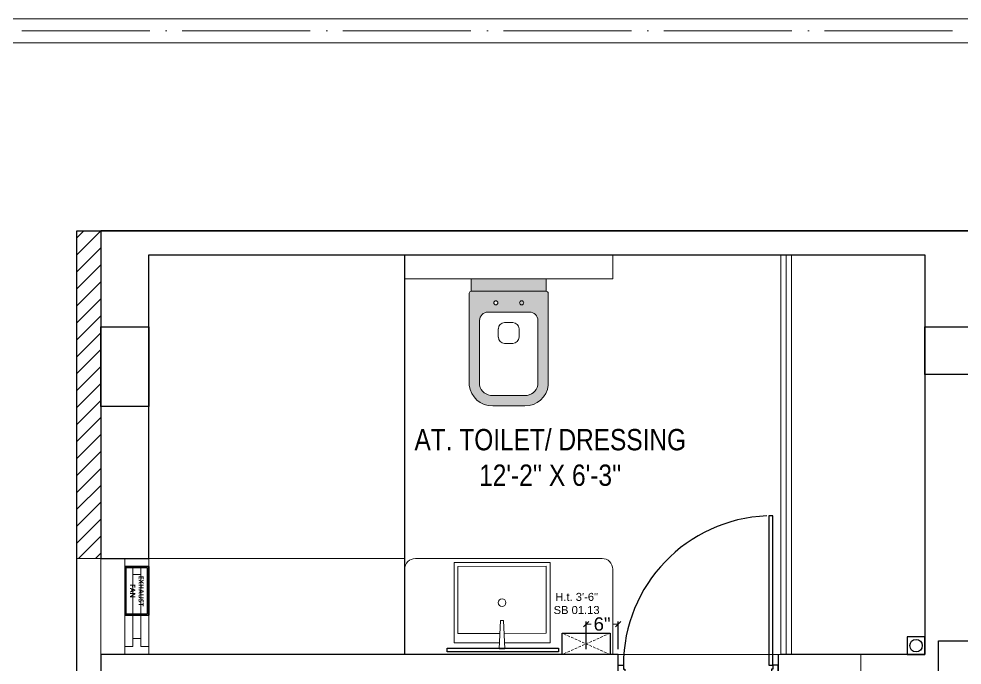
# Model space of a CAD drawing. Header units: millimetres. Extents: x 56222 to 3066687, y -650199 to -121287.
# Drawn here: x 130859.8 to 131036.7, y -182552.2 to -182430.9 of the extents above; entities that cross this region are included whole.
import ezdxf

# ---------------------------------------------------------------- set-up
doc = ezdxf.new("R2010")
doc.units = ezdxf.units.MM
doc.header["$MEASUREMENT"] = 0
doc.header["$PDMODE"] = 35
for name, pattern in [('ACAD_ISO04W100', [30, 24, -3, 0, -3]), ('DASHED', [0.75, 0.5, -0.25]), ('DASHED2', [0.375, 0.25, -0.125])]:
    doc.linetypes.add(name, pattern=pattern)
doc.layers.get('Defpoints').update_dxf_attribs({"color": 220})
doc.layers.add('AR DOOR', color=40, linetype='Continuous')
doc.layers.add('AR ELE-5', color=134, linetype='Continuous')
for name, color, linetype, lineweight in [('COLUMN', 1, 'Continuous', 30), ('dim05', 1, 'Continuous', 13), ('el', 7, 'Continuous', 20), ('ELEC-wires', 1, 'DASHED2', 13), ('Electrical', 84, 'Continuous', 30), ('FIRST FLOOR', 7, 'Continuous', 9), ('FIRST FLOOR ( DW_RAIL )', 7, 'Continuous', 9), ('FIRST FLOOR ( TEXT )', 7, 'Continuous', 9), ('FIRST FLOOR_( PLine )_', 251, 'Continuous', 30), ('FURNITURE', 32, 'Continuous', 9), ('GROUND FLOOR', 7, 'Continuous', 9), ('GROUND FLOOR  ( DIM )', 7, 'Continuous', 9), ('wall', 7, 'Continuous', 30), ('XX~SLAB ( BEAM )~ ( DIM )', 7, 'Continuous', 9)]:
    doc.layers.add(name, color=color, linetype=linetype, lineweight=lineweight)
doc.layers.add('XX~SLAB ( PLINE )', color=251, linetype='Continuous', plot=False)
doc.styles.add('Arial', font='arial.ttf')
doc.styles.add('KATHA', font='swissc.ttf')
doc.styles.get("Standard").update_dxf_attribs({"font": 'arial.ttf', "height": 6})
doc.dimstyles.new('ISO-25', dxfattribs={"dimtxt": 2.5, "dimasz": 1, "dimexe": 0.5, "dimexo": 1, "dimtad": 0, "dimdec": 1, "dimlunit": 4, "dimtxsty": 'Standard', "dimblk": 'OBLIQUE', "dimcen": 2.5, "dimclrd": 1, "dimclre": 1, "dimclrt": 5, "dimadec": 0, "dimazin": 0, "dimtfac": 1, "dimtdec": 1, "dimtmove": 0, "dimatfit": 3, "dimfxl": 1, "dimlwd": -1, "dimarcsym": 0})

# ---------------------------------------------------------------- blocks, each defined once
blk = doc.blocks.new('*U18')
for points in [[(0, 0), (0, 1120), (-30, 1120), (-30, 0)], [(40, 0), (0, 0), (0, -30), (-10, -30), (-10, -100), (40, -100)], [(-1160, 0), (-1120, 0), (-1120, -30), (-1110, -30), (-1110, -100), (-1160, -100)]]:
    blk.add_lwpolyline(points, close=True)
at = {"layer": 'AR ELE-5', "linetype": 'ByBlock', "ltscale": 15}
blk.add_arc((1.6, -0.7), 1121.6, 92.37301, 179.96526, dxfattribs=at)
blk = doc.blocks.new('A$C3EC62B37')
at = {"layer": 'FURNITURE', "lineweight": 30, "ltscale": 0.25, "true_color": 0xffffff}
h = blk.add_hatch(color=7, dxfattribs=at)
h.dxf.hatch_style = 1
h.paths.add_polyline_path([(-12.22, 0), (-12.22, 2.35), (-26.26, 2.35), (-26.26, 0)])
h.paths.add_polyline_path([(-26.26, 2.35), (-12.22, 2.35, 0.414214), (-11.83, 2.74), (-11.83, 19.96, 0.388639), (-16.24, 23.87), (-22.38, 23.87, 0.379499), (-26.65, 19.96), (-26.65, 2.74, 0.414214)])
h.paths.add_polyline_path([(-15.35, 6.26), (-23.13, 6.26, -0.414214), (-24.7, 7.83), (-24.7, 19.96, -0.349567), (-22.37, 21.91), (-16.24, 21.91, -0.364948), (-13.78, 19.96), (-13.78, 7.83, -0.414214)], flags=16)
h.paths.add_polyline_path([(-18.46, 8.22), (-20.02, 8.22, -0.414214), (-21.2, 9.39), (-21.2, 10.96, -0.414214), (-20.02, 12.13), (-18.46, 12.13, -0.414214), (-17.28, 10.96), (-17.28, 9.39, -0.414214)], flags=0)
h.paths.add_polyline_path([(-22.06, 4.53, -1), (-21.27, 4.53, -1)], flags=16)
at = {"layer": 'FURNITURE', "color": 0, "linetype": 'ByBlock', "lineweight": -2}
for p, q in [((-22.24, 23.87), (-16.24, 23.87)), ((-22.24, 21.91), (-16.24, 21.91)), ((-26.65, 2.74), (-26.65, 19.96)), ((-24.7, 7.83), (-24.7, 19.96)), ((-13.78, 7.83), (-13.78, 19.96)), ((-11.83, 2.74), (-11.83, 19.96)), ((-21.2, 9.39), (-21.2, 10.96)), ((-20.02, 12.13), (-18.46, 12.13)), ((-17.28, 9.39), (-17.28, 10.96)), ((-20.02, 8.22), (-18.46, 8.22)), ((-23.13, 6.26), (-15.35, 6.26)), ((-26.26, 2.35), (-12.22, 2.35)), ((-26.26, 2.35), (-26.26, 0)), ((-12.22, 2.35), (-12.22, 0)), ((-26.26, 0), (-12.22, 0)), ((-26.26, 0), (-12.22, 0))]:
    blk.add_line(p, q, dxfattribs=at)
for centre in [(-21.66, 4.53), (-16.81, 4.53)]:
    blk.add_circle(centre, 0.391, dxfattribs=at)
for centre, radius, start, end in [((-22.31, 19.5), 4.37, 89.0873, 174.0395), ((-16.17, 19.5), 4.37, 5.9605, 90.9127), ((-22.31, 19.48), 2.44, 88.437, 168.6348), ((-16.17, 19.48), 2.44, 11.3652, 91.563), ((-20.02, 10.96), 1.17, 90, 180), ((-18.46, 10.96), 1.17, 0, 90), ((-20.02, 9.39), 1.17, 180, 270), ((-18.46, 9.39), 1.17, 270, 0), ((-23.13, 7.83), 1.57, 180, 270), ((-15.35, 7.83), 1.57, 270, 0), ((-26.26, 2.74), 0.391, 180, 270), ((-12.22, 2.74), 0.391, 270, 0)]:
    blk.add_arc(centre, radius, start, end, dxfattribs=at)
blk = doc.blocks.new('6616')
at = {"color": 242, "linetype": 'DASHED', "true_color": 0xcd2027}
for p, q in [((386784.79, -36915.77), (386775.78, -36911.78)), ((386784.79, -36911.78), (386775.78, -36915.77))]:
    blk.add_line(p, q, dxfattribs=at)
at = {"layer": 'ELEC-wires', "color": 5, "linetype": 'ByBlock', "lineweight": 30, "ltscale": 4}
blk.add_lwpolyline([(386775.78, -36911.78), (386784.79, -36911.78), (386784.79, -36915.77), (386775.78, -36915.77)], close=True, dxfattribs=at)
blk = doc.blocks.new('_Oblique')
at = {"layer": 'wall', "color": 0, "lineweight": -2}
blk.add_line((-0.5, -0.5), (0.5, 0.5), dxfattribs=at)
blk = doc.blocks.new('*D219')
at = {"layer": 'Defpoints', "color": 0, "lineweight": 30, "transparency": 16777216}
for p in [(130966.16, -182544.48), (130966.16, -182550.18), (130972.16, -182550.18)]:
    blk.add_point(p, dxfattribs=at)
at = {"layer": 'dim05', "color": 1, "linetype": 'Continuous', "lineweight": -2, "transparency": 16777216}
for p, q in [((130966.16, -182549.18), (130966.16, -182543.98)), ((130972.16, -182549.18), (130972.16, -182543.98))]:
    blk.add_line(p, q, dxfattribs=at)
at = {"layer": 'dim05', "color": 1, "linetype": 'Continuous', "transparency": 16777216}
for p, q in [((130966.16, -182544.48), (130967.09, -182544.48)), ((130972.16, -182544.48), (130971.23, -182544.48))]:
    blk.add_line(p, q, dxfattribs=at)
at = {"layer": 'dim05', "color": 1, "transparency": 16777216, "rotation": 180}
blk.add_blockref('_Oblique', (130966.16, -182544.48), dxfattribs=at)
at = {"layer": 'dim05', "color": 1, "transparency": 16777216}
blk.add_blockref('_Oblique', (130972.16, -182544.48), dxfattribs=at)
at = {"layer": 'dim05', "color": 5, "lineweight": 25, "transparency": 16777216, "insert": (130969.16, -182544.48), "char_height": 2.5, "attachment_point": 5, "style": 'Arial'}
blk.add_mtext('6"', dxfattribs=at)
blk = doc.blocks.new('A$C1B9B2090')
at = {"layer": 'Electrical', "ltscale": 10}
blk.add_line((0, 4.97), (10.08, 4.97), dxfattribs=at)
at = {"layer": 'Electrical', "ltscale": 2}
for points in [[(0, 0), (10.08, 0), (10.08, 4.97), (0, 4.97)], [(0.25, 0.25), (9.83, 0.25), (9.83, 4.72), (0.25, 4.72)]]:
    blk.add_lwpolyline(points, close=True, dxfattribs=at)
at = {"layer": 'Electrical', "ltscale": 2, "insert": (1.5, 3.92), "char_height": 1.05, "width": 7.1646, "attachment_point": 1}
blk.add_mtext('\\pxqc;{\\fMalgun Gothic|b1|i0|c0|p34;\\W5.565;\\C0;\\W1;EXHAUST \\P\\W7.7995;\\W1;FAN}', dxfattribs=at)

msp = doc.modelspace()

# ---------------------------------------------------------------- hatches: boundary and pattern name
at = {"layer": 'GROUND FLOOR  ( DIM )'}
h = msp.add_hatch(dxfattribs=at)
h.set_pattern_fill('ANSI31', color=256, scale=18, style=0)
h.set_pattern_definition([(45, (-7392.6978, -15236.6346), (-1.590990258, 1.590990258), [])])
h.paths.add_polyline_path([(130870.664, -182470.684), (130875.164, -182470.684), (130875.164, -182532.184), (130870.664, -182532.184)])

# ---------------------------------------------------------------- linework, layer by layer
at = {"layer": 'COLUMN'}
for points in [[(130875.164, -182488.684), (130884.164, -182488.684), (130884.164, -182503.684), (130875.164, -182503.684)], [(131029.664, -182488.684), (131038.664, -182488.684), (131038.664, -182497.684), (131029.664, -182497.684)]]:
    msp.add_lwpolyline(points, close=True, dxfattribs=at)
at = {"layer": 'FIRST FLOOR'}
for p, q in [((130875.164, -182470.684), (130875.164, -182781.184)), ((130875.164, -182470.684), (131275.664, -182470.684)), ((130884.164, -182550.184), (130884.164, -182475.184)), ((130884.164, -182475.184), (131029.664, -182475.184)), ((131029.664, -182550.184), (131029.664, -182475.184)), ((130875.164, -182532.184), (130884.164, -182532.184)), ((130875.164, -182550.184), (131029.664, -182550.184)), ((130972.164, -182554.684), (130972.164, -182550.184)), ((131017.664, -182554.684), (131017.664, -182550.184))]:
    msp.add_line(p, q, dxfattribs=at)
at = {"layer": 'FIRST FLOOR', "ltscale": 0.7}
msp.add_lwpolyline([(131034.164, -182781.184), (131034.164, -182817.184), (130870.664, -182817.184), (130870.664, -182470.684), (130875.164, -182470.684)], dxfattribs=at)
at = {"layer": 'FIRST FLOOR ( DW_RAIL )'}
msp.add_lwpolyline([(130879.664, -182532.184), (130879.664, -182533.684), (130881.164, -182533.684), (130881.164, -182535.184), (130882.664, -182535.184), (130882.664, -182547.184), (130881.164, -182547.184), (130881.164, -182548.684), (130879.664, -182548.684), (130879.664, -182550.184), (130884.164, -182550.184), (130884.164, -182548.684), (130882.664, -182548.684), (130882.664, -182547.184), (130881.164, -182547.184), (130881.164, -182535.184), (130882.664, -182535.184), (130882.664, -182533.684), (130884.164, -182533.684), (130884.164, -182532.184), (130879.664, -182532.184), (130879.664, -182550.184), (130884.164, -182550.184), (130884.164, -182532.184)], close=True, dxfattribs=at)
at = {"layer": 'FIRST FLOOR_( PLine )_'}
for p, q in [((131038.664, -182470.684), (130875.164, -182470.684)), ((130875.164, -182470.684), (130875.164, -182532.184)), ((130884.164, -182475.184), (131029.664, -182475.184)), ((130884.164, -182532.184), (130884.164, -182475.184)), ((131029.664, -182475.184), (131029.664, -182550.184)), ((130875.164, -182532.184), (130884.164, -182532.184)), ((131002.164, -182550.184), (131002.164, -182554.684)), ((131029.664, -182550.184), (131002.664, -182550.184))]:
    msp.add_line(p, q, dxfattribs=at)
msp.add_lwpolyline([(130884.164, -182554.684), (130972.164, -182554.684), (130972.164, -182550.184), (130875.164, -182550.184), (130875.164, -182554.684)], dxfattribs=at)
at = {"layer": 'FURNITURE', "color": 5, "lineweight": 30, "ltscale": 10000}
msp.add_line((130932.164, -182550.184), (130932.164, -182475.184), dxfattribs=at)
at = {"layer": 'FURNITURE'}
for p, q in [((131002.664, -182550.184), (131002.664, -182475.184)), ((131003.664, -182550.184), (131003.664, -182475.184)), ((131004.664, -182550.184), (131004.664, -182475.184))]:
    msp.add_line(p, q, dxfattribs=at)
for points in [[(130971.164, -182479.684), (130971.164, -182475.184), (130932.164, -182475.184), (130932.164, -182479.684)], [(130932.164, -182532.184), (130932.164, -182550.184), (130884.164, -182550.184), (130884.164, -182532.184)], [(130950.128, -182543.801), (130950.7, -182543.801), (130950.958, -182549.097), (130949.878, -182549.098)]]:
    msp.add_lwpolyline(points, close=True, dxfattribs=at)
msp.add_lwpolyline([(130971.164, -182550.184), (130932.164, -182550.184), (130932.164, -182534.178, -0.4142132), (130934.164, -182532.178), (130969.164, -182532.178, -0.4142139), (130971.164, -182534.178)], format="xyb", close=True, dxfattribs=at)
for points in [[(130950.905, -182548.017), (130959.416, -182548.003), (130959.407, -182532.909), (130941.407, -182532.929), (130941.416, -182548.023), (130949.929, -182548.018)], [(130950.818, -182546.217), (130958.695, -182546.203), (130958.688, -182533.629), (130942.128, -182533.649), (130942.135, -182546.222), (130950.014, -182546.217)]]:
    msp.add_lwpolyline(points, dxfattribs=at)
at = {"layer": 'FURNITURE', "color": 5, "lineweight": 30, "ltscale": 10000}
msp.add_lwpolyline([(130940.124, -182548.978), (130960.991, -182548.978), (130960.991, -182549.716), (130940.124, -182549.716)], close=True, dxfattribs=at)
at = {"layer": 'FURNITURE'}
msp.add_circle((130950.412, -182540.456), 0.72, dxfattribs=at)
at = {"layer": 'GROUND FLOOR'}
for p, q in [((130775.414, -182430.934), (131275.664, -182430.934)), ((130779.914, -182435.434), (131275.664, -182435.434))]:
    msp.add_line(p, q, dxfattribs=at)
at = {"layer": 'GROUND FLOOR', "color": 1, "linetype": 'ACAD_ISO04W100'}
msp.add_lwpolyline([(131275.664, -182433.184), (130777.664, -182433.184), (130777.664, -182895.684), (131275.664, -182895.684)], dxfattribs=at)
at = {"layer": 'GROUND FLOOR  ( DIM )'}
msp.add_lwpolyline([(130875.164, -182470.684), (130870.664, -182470.684), (130870.664, -182532.184), (130884.164, -182532.184)], dxfattribs=at)
msp.add_lwpolyline([(130870.664, -182470.684), (130875.164, -182470.684), (130875.164, -182532.184), (130870.664, -182532.184)], close=True, dxfattribs=at)
at = {"layer": 'XX~SLAB ( BEAM )~ ( DIM )', "color": 6, "lineweight": 30}
msp.add_lwpolyline([(131026.345, -182550.184), (131029.664, -182550.184), (131029.681, -182546.874), (131026.362, -182546.874)], close=True, dxfattribs=at)
at = {"layer": 'XX~SLAB ( BEAM )~ ( DIM )', "lineweight": 30}
msp.add_lwpolyline([(131032.246, -182547.599), (131140.339, -182547.599), (131140.339, -182636.367), (131032.246, -182636.367)], close=True, dxfattribs=at)
at = {"layer": 'XX~SLAB ( BEAM )~ ( DIM )', "color": 6, "lineweight": 30}
msp.add_circle((131028.017, -182548.529), 1.155, dxfattribs=at)
at = {"layer": 'XX~SLAB ( PLINE )'}
msp.add_lwpolyline([(130870.664, -182470.684), (131275.664, -182470.684), (131275.664, -182781.184), (131266.664, -182781.184), (131246.859, -182781.184), (131206.522, -182781.184), (131181.164, -182781.184), (131038.664, -182781.184), (131038.664, -182817.184), (130870.664, -182817.184)], close=True, dxfattribs=at)

# ---------------------------------------------------------------- block references
at = {"xscale": 0.9052782660299882, "yscale": 0.9052782660299882, "zscale": 0.9052782660299882, "rotation": 270}
msp.add_blockref('A$C1B9B2090', (130879.665, -182533.684), dxfattribs=at)
at = {"layer": 'AR DOOR', "linetype": 'ByBlock', "lineweight": -2, "extrusion": (0, 0, -1), "xscale": -0.02500000000004329, "yscale": 0.02500000000004329, "zscale": -0.02500000000004329}
msp.add_blockref('*U18', (-131001.164, -182552.184), dxfattribs=at)
at = {"layer": 'el', "color": 1}
msp.add_blockref('6616', (-255814.127, -145634.413), dxfattribs=at)
at = {"layer": 'FURNITURE', "xscale": -1, "rotation": 180}
msp.add_blockref('A$C3EC62B37', (130970.903, -182479.684), dxfattribs=at)

# ---------------------------------------------------------------- texts
at = {"layer": 'Electrical', "color": 240, "true_color": 0xed1f24, "transparency": 33554687}
msp.add_text('H.t. 3\'-6"', height=1.5, dxfattribs=at).set_placement((130960.386, -182540.13))
at = {"layer": 'Electrical', "color": 5, "transparency": 33554687}
msp.add_text('SB 01.13', height=1.5, dxfattribs=at).set_placement((130960.074, -182542.592))
at = {"layer": 'FIRST FLOOR ( TEXT )', "insert": (130959.452, -182513.24), "char_height": 4, "attachment_point": 5, "style": 'KATHA'}
msp.add_mtext("AT. TOILET/ DRESSING\\P12'-2'' X 6'-3''", dxfattribs=at)

# ---------------------------------------------------------------- dimensions: what is measured, and where the dimension line sits
at = {"layer": 'dim05', "color": 27, "lineweight": 25, "true_color": 0x7d5120}
dim = msp.add_linear_dim(base=(130966.16, -182544.484), p1=(130972.164, -182550.184), p2=(130966.16, -182550.184), dimstyle='ISO-25', override={"dimtxsty": 'Arial'}, dxfattribs=at)
dim.commit()
dim.dimension.update_dxf_attribs({"geometry": '*D219', "text_midpoint": (130969.162, -182544.484)})

doc.saveas('drawing.dxf')
